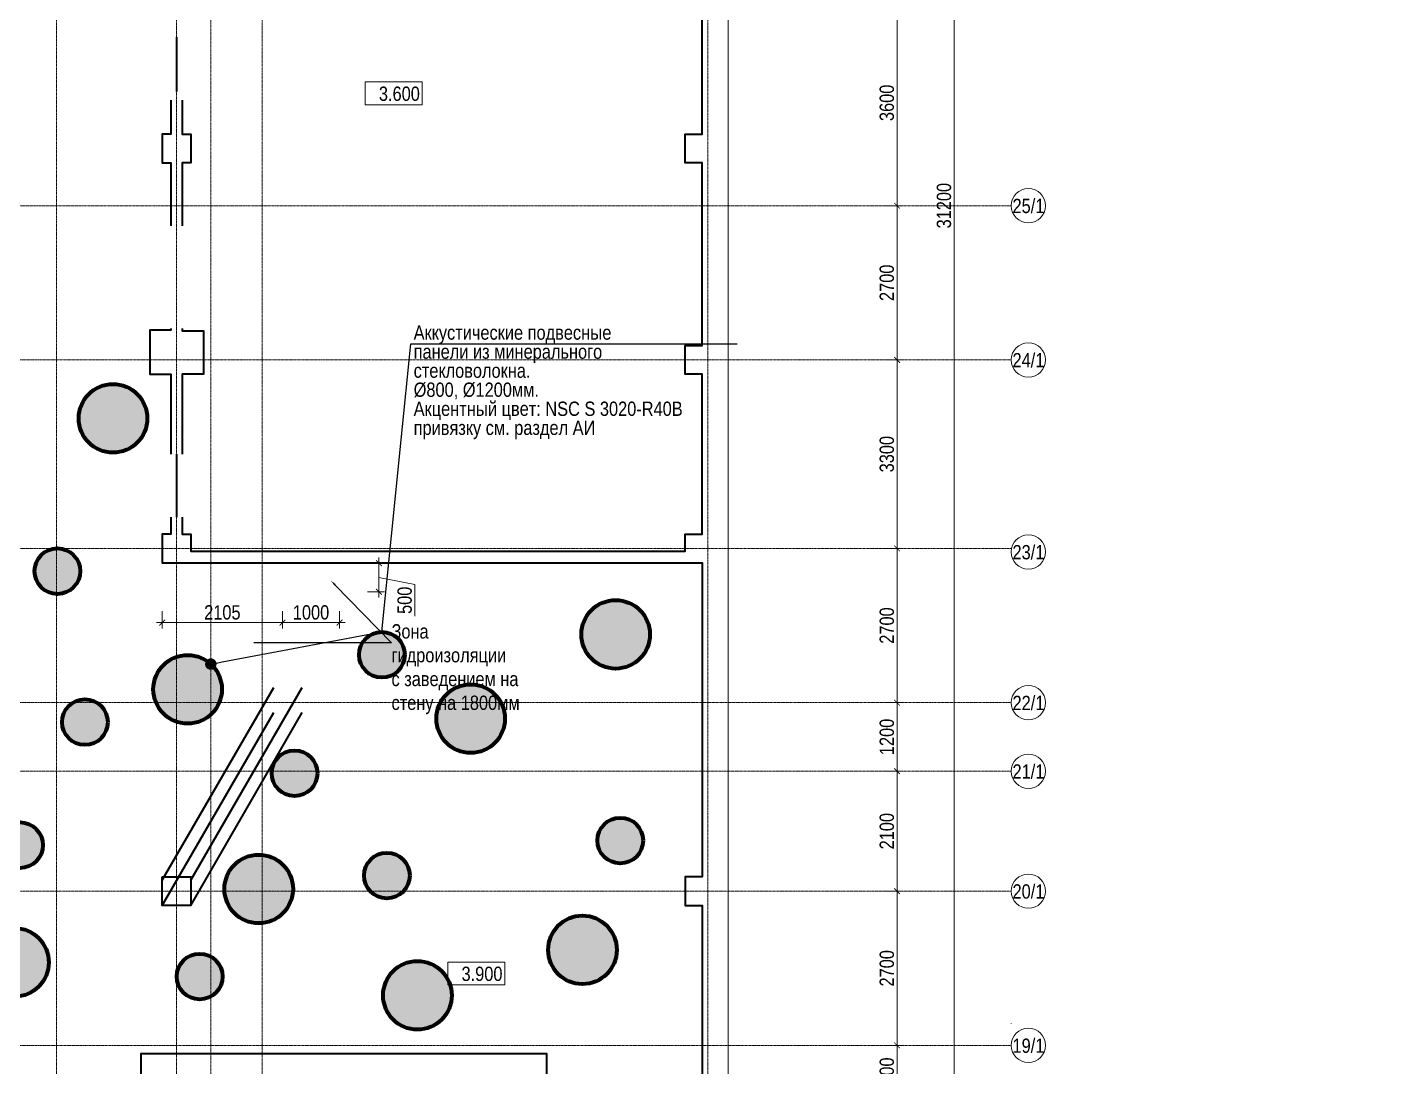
# Model space of a CAD drawing. Header units: millimetres. Extents: x -328335 to 1460319, y -208171 to 164069.
# Drawn here: x 102686 to 126465, y 69825 to 88025 of the extents above; entities that cross this region are included whole.
import ezdxf
from ezdxf import colors
from ezdxf.entities.mleader import LeaderData, LeaderLine
from ezdxf.enums import TextEntityAlignment as Align
from ezdxf.math import Vec2, Vec3

# ---------------------------------------------------------------- set-up
doc = ezdxf.new("R2010")
doc.units = ezdxf.units.MM
doc.header["$LTSCALE"] = 0.5
doc.linetypes.add('CENTER', pattern=[50.8, 31.75, -6.35, 6.35, -6.35])
doc.linetypes.add('DASHED', pattern=[19.05, 12.7, -6.35])
doc.layers.get('Defpoints').update_dxf_attribs({"color": 140})
for name, color, linetype, lineweight in [('АИ_Плинтус', 3, 'Continuous', 9), ('АИ_Полы', 1, 'Continuous', 9), ('АИ_Полы_размеры', 7, 'Continuous', 5), ('АР6_потолок_отм', 5, 'Continuous', 5), ('АЦ_Бафы', 8, 'Continuous', 0), ('АЦ_Выноски', 7, 'Continuous', 5), ('АЦ_Стены', 8, 'Continuous', 70), ('РД_Оси_размер', 8, 'Continuous', 0)]:
    doc.layers.add(name, color=color, linetype=linetype, lineweight=lineweight)
doc.layers.add('АИ_Т_Профиль', color=2, linetype='Continuous', lineweight=40, true_color=0xffff00)
doc.layers.add('РД_Оси_100', color=7, linetype='Continuous', lineweight=0, true_color=0x525252)
doc.layers.add('АР6_Г_профиль плитки', color=220, linetype='Continuous', lineweight=35, plot=False)
doc.layers.add('АР_Делит', color=120, linetype='Continuous', lineweight=0, plot=False)
doc.styles.add('Arial_Narrow_08', font='ARIALN.TTF', dxfattribs={"width": 0.8})
doc.styles.add('style1', font='ARIALN.TTF')
doc.styles.add('ккк', font='isocpeur.ttf', dxfattribs={"width": 0.85, "oblique": 15})
doc.dimstyles.new('Dim100_ареал', dxfattribs={"dimscale": 100, "dimtxt": 2.5, "dimasz": 1, "dimexe": 1, "dimexo": 1, "dimgap": 0.5, "dimtad": 1, "dimzin": 12, "dimdsep": 46, "dimtxsty": 'style1', "dimblk": 'ARCHTICK', "dimcen": 1, "dimdle": 1, "dimaunit": 1, "dimadec": 0, "dimazin": 3, "dimtfac": 1, "dimtmove": 1, "dimatfit": 3, "dimldrblk": 'OPEN30', "dimfxl": 2, "dimfxlon": 1, "dimtolj": 1, "dimtzin": 0, "dimlwd": 5, "dimlwe": 5, "dimarcsym": 0})

# ---------------------------------------------------------------- blocks, each defined once
blk = doc.blocks.new('A-iden')
at = {"linetype": 'Continuous', "lineweight": 5}
blk.add_circle((0, -4), 3, dxfattribs=at)
at = {"color": 0, "linetype": 'Continuous', "lineweight": 20, "style": 'ккк', "width": 0.85}
blk.add_attdef('ID', text='', height=4, dxfattribs=at).set_placement((0.31, -3.85), align=Align.MIDDLE_CENTER)
blk = doc.blocks.new('_ArchTick')
at = {"color": 0, "linetype": 'ByBlock', "const_width": 0.15}
blk.add_lwpolyline([(-0.5, -0.5), (0.5, 0.5)], dxfattribs=at)
blk = doc.blocks.new('*D325')
at = {"layer": 'Defpoints', "color": 0, "transparency": 16777216}
for p in [(116910, 70200), (117910, 70200), (116910, 69300)]:
    blk.add_point(p, dxfattribs=at)
at = {"layer": 'РД_Оси_размер', "color": 0, "lineweight": 5, "transparency": 16777216}
for p, q in [((117710, 70200), (118010, 70200)), ((117910, 69200), (117910, 70300)), ((117710, 69300), (118010, 69300))]:
    blk.add_line(p, q, dxfattribs=at)
at = {"layer": 'РД_Оси_размер', "color": 0, "lineweight": 5, "transparency": 16777216, "xscale": 100, "yscale": 100, "zscale": 100}
for p, rotation in [((117910, 70200), 90), ((117910, 69300), 270)]:
    blk.add_blockref('_ArchTick', p, dxfattribs=dict(at, rotation=rotation))
at = {"layer": 'РД_Оси_размер', "color": 0, "transparency": 16777216, "insert": (117732, 69750), "char_height": 250, "attachment_point": 5, "rotation": 90, "style": 'style1'}
blk.add_mtext('\\A1;900', dxfattribs=at)
blk = doc.blocks.new('_Open30')
at = {"color": 0, "linetype": 'ByBlock', "lineweight": -2}
for p, q in [((-1, 0.27), (0, 0)), ((0, 0), (-1, -0.27)), ((0, 0), (-1, 0))]:
    blk.add_line(p, q, dxfattribs=at)
blk = doc.blocks.new('*D326')
at = {"layer": 'Defpoints', "color": 0, "transparency": 16777216}
for p in [(116910, 72900), (117910, 72900), (116910, 70200)]:
    blk.add_point(p, dxfattribs=at)
at = {"layer": 'РД_Оси_размер', "color": 0, "lineweight": 5, "transparency": 16777216}
for p, q in [((117710, 72900), (118010, 72900)), ((117910, 70100), (117910, 73000)), ((117710, 70200), (118010, 70200))]:
    blk.add_line(p, q, dxfattribs=at)
at = {"layer": 'РД_Оси_размер', "color": 0, "lineweight": 5, "transparency": 16777216, "xscale": 100, "yscale": 100, "zscale": 100}
for p, rotation in [((117910, 72900), 90), ((117910, 70200), 270)]:
    blk.add_blockref('_ArchTick', p, dxfattribs=dict(at, rotation=rotation))
at = {"layer": 'РД_Оси_размер', "color": 0, "transparency": 16777216, "insert": (117732, 71550), "char_height": 250, "attachment_point": 5, "rotation": 90, "style": 'style1'}
blk.add_mtext('\\A1;2700', dxfattribs=at)
blk = doc.blocks.new('*D327')
at = {"layer": 'Defpoints', "color": 0, "transparency": 16777216}
for p in [(116910, 75000), (117910, 75000), (116910, 72900)]:
    blk.add_point(p, dxfattribs=at)
at = {"layer": 'РД_Оси_размер', "color": 0, "lineweight": 5, "transparency": 16777216}
for p, q in [((117710, 75000), (118010, 75000)), ((117910, 72800), (117910, 75100)), ((117710, 72900), (118010, 72900))]:
    blk.add_line(p, q, dxfattribs=at)
at = {"layer": 'РД_Оси_размер', "color": 0, "lineweight": 5, "transparency": 16777216, "xscale": 100, "yscale": 100, "zscale": 100}
for p, rotation in [((117910, 75000), 90), ((117910, 72900), 270)]:
    blk.add_blockref('_ArchTick', p, dxfattribs=dict(at, rotation=rotation))
at = {"layer": 'РД_Оси_размер', "color": 0, "transparency": 16777216, "insert": (117732, 73950), "char_height": 250, "attachment_point": 5, "rotation": 90, "style": 'style1'}
blk.add_mtext('\\A1;2100', dxfattribs=at)
blk = doc.blocks.new('*D328')
at = {"layer": 'Defpoints', "color": 0, "transparency": 16777216}
for p in [(116910, 76200), (117910, 76200), (116910, 75000)]:
    blk.add_point(p, dxfattribs=at)
at = {"layer": 'РД_Оси_размер', "color": 0, "lineweight": 5, "transparency": 16777216}
for p, q in [((117710, 76200), (118010, 76200)), ((117910, 74900), (117910, 76300)), ((117710, 75000), (118010, 75000))]:
    blk.add_line(p, q, dxfattribs=at)
at = {"layer": 'РД_Оси_размер', "color": 0, "lineweight": 5, "transparency": 16777216, "xscale": 100, "yscale": 100, "zscale": 100}
for p, rotation in [((117910, 76200), 90), ((117910, 75000), 270)]:
    blk.add_blockref('_ArchTick', p, dxfattribs=dict(at, rotation=rotation))
at = {"layer": 'РД_Оси_размер', "color": 0, "transparency": 16777216, "insert": (117732, 75600), "char_height": 250, "attachment_point": 5, "rotation": 90, "style": 'style1'}
blk.add_mtext('\\A1;1200', dxfattribs=at)
blk = doc.blocks.new('*D329')
at = {"layer": 'Defpoints', "color": 0, "transparency": 16777216}
for p in [(116910, 78900), (117910, 78900), (116910, 76200)]:
    blk.add_point(p, dxfattribs=at)
at = {"layer": 'РД_Оси_размер', "color": 0, "lineweight": 5, "transparency": 16777216}
for p, q in [((117910, 76100), (117910, 79000)), ((117710, 78900), (118010, 78900)), ((117710, 76200), (118010, 76200))]:
    blk.add_line(p, q, dxfattribs=at)
at = {"layer": 'РД_Оси_размер', "color": 0, "lineweight": 5, "transparency": 16777216, "xscale": 100, "yscale": 100, "zscale": 100}
for p, rotation in [((117910, 78900), 90), ((117910, 76200), 270)]:
    blk.add_blockref('_ArchTick', p, dxfattribs=dict(at, rotation=rotation))
at = {"layer": 'РД_Оси_размер', "color": 0, "transparency": 16777216, "insert": (117732, 77550), "char_height": 250, "attachment_point": 5, "rotation": 90, "style": 'style1'}
blk.add_mtext('\\A1;2700', dxfattribs=at)
blk = doc.blocks.new('*D330')
at = {"layer": 'Defpoints', "color": 0, "transparency": 16777216}
for p in [(116910, 82200), (117910, 82200), (116910, 78900)]:
    blk.add_point(p, dxfattribs=at)
at = {"layer": 'РД_Оси_размер', "color": 0, "lineweight": 5, "transparency": 16777216}
for p, q in [((117910, 78800), (117910, 82300)), ((117710, 82200), (118010, 82200)), ((117710, 78900), (118010, 78900))]:
    blk.add_line(p, q, dxfattribs=at)
at = {"layer": 'РД_Оси_размер', "color": 0, "lineweight": 5, "transparency": 16777216, "xscale": 100, "yscale": 100, "zscale": 100}
for p, rotation in [((117910, 82200), 90), ((117910, 78900), 270)]:
    blk.add_blockref('_ArchTick', p, dxfattribs=dict(at, rotation=rotation))
at = {"layer": 'РД_Оси_размер', "color": 0, "transparency": 16777216, "insert": (117732, 80550), "char_height": 250, "attachment_point": 5, "rotation": 90, "style": 'style1'}
blk.add_mtext('\\A1;3300', dxfattribs=at)
blk = doc.blocks.new('*D331')
at = {"layer": 'Defpoints', "color": 0, "transparency": 16777216}
for p in [(116910, 84900), (117910, 84900), (116910, 82200)]:
    blk.add_point(p, dxfattribs=at)
at = {"layer": 'РД_Оси_размер', "color": 0, "lineweight": 5, "transparency": 16777216}
for p, q in [((117710, 84900), (118010, 84900)), ((117910, 82100), (117910, 85000)), ((117710, 82200), (118010, 82200))]:
    blk.add_line(p, q, dxfattribs=at)
at = {"layer": 'РД_Оси_размер', "color": 0, "lineweight": 5, "transparency": 16777216, "xscale": 100, "yscale": 100, "zscale": 100}
for p, rotation in [((117910, 84900), 90), ((117910, 82200), 270)]:
    blk.add_blockref('_ArchTick', p, dxfattribs=dict(at, rotation=rotation))
at = {"layer": 'РД_Оси_размер', "color": 0, "transparency": 16777216, "insert": (117732, 83550), "char_height": 250, "attachment_point": 5, "rotation": 90, "style": 'style1'}
blk.add_mtext('\\A1;2700', dxfattribs=at)
blk = doc.blocks.new('*D332')
at = {"layer": 'Defpoints', "color": 0, "transparency": 16777216}
for p in [(116910, 88500), (117910, 88500), (116910, 84900)]:
    blk.add_point(p, dxfattribs=at)
at = {"layer": 'РД_Оси_размер', "color": 0, "lineweight": 5, "transparency": 16777216}
for p, q in [((117710, 88500), (118010, 88500)), ((117910, 84800), (117910, 88600)), ((117710, 84900), (118010, 84900))]:
    blk.add_line(p, q, dxfattribs=at)
at = {"layer": 'РД_Оси_размер', "color": 0, "lineweight": 5, "transparency": 16777216, "xscale": 100, "yscale": 100, "zscale": 100}
for p, rotation in [((117910, 88500), 90), ((117910, 84900), 270)]:
    blk.add_blockref('_ArchTick', p, dxfattribs=dict(at, rotation=rotation))
at = {"layer": 'РД_Оси_размер', "color": 0, "transparency": 16777216, "insert": (117732, 86700), "char_height": 250, "attachment_point": 5, "rotation": 90, "style": 'style1'}
blk.add_mtext('\\A1;3600', dxfattribs=at)
blk = doc.blocks.new('*D45')
at = {"layer": 'Defpoints', "color": 0, "transparency": 16777216}
for p in [(114955, 100500), (118910, 100500), (116910, 69300)]:
    blk.add_point(p, dxfattribs=at)
at = {"layer": 'РД_Оси_размер', "color": 0, "lineweight": 5, "transparency": 16777216}
for p, q in [((118910, 69200), (118910, 100600)), ((118710, 100500), (119010, 100500)), ((118710, 69300), (119010, 69300))]:
    blk.add_line(p, q, dxfattribs=at)
at = {"layer": 'РД_Оси_размер', "color": 0, "lineweight": 5, "transparency": 16777216, "xscale": 100, "yscale": 100, "zscale": 100}
for p, rotation in [((118910, 100500), 90), ((118910, 69300), 270)]:
    blk.add_blockref('_ArchTick', p, dxfattribs=dict(at, rotation=rotation))
at = {"layer": 'РД_Оси_размер', "color": 0, "transparency": 16777216, "insert": (118732, 84900), "char_height": 250, "attachment_point": 5, "rotation": 90, "style": 'style1'}
blk.add_mtext('\\A1;31200', dxfattribs=at)
blk = doc.blocks.new('Отметка_план')
at = {"color": 7, "lineweight": 5}
blk.add_lwpolyline([(0, 0), (10, 0), (10, 4), (0, 4)], close=True, dxfattribs=at)
at = {"style": 'Arial_Narrow_08', "width": 0.8}
blk.add_attdef('OTMG', text='', height=2.5, dxfattribs=at).set_placement((9.06, 0.7), align=Align.RIGHT)
blk = doc.blocks.new('*D163')
at = {"layer": 'Defpoints', "color": 0, "transparency": 16777216}
for p in [(107154, 78142), (108154, 78142), (108154, 77601)]:
    blk.add_point(p, dxfattribs=at)
at = {"layer": 'АИ_Полы_размеры', "color": 0, "lineweight": 5, "transparency": 16777216}
for p, q in [((107154, 77801), (107154, 77501)), ((108154, 77801), (108154, 77501)), ((107054, 77601), (108254, 77601))]:
    blk.add_line(p, q, dxfattribs=at)
at = {"layer": 'АИ_Полы_размеры', "color": 0, "lineweight": 5, "transparency": 16777216, "xscale": 100, "yscale": 100, "zscale": 100, "rotation": 180}
blk.add_blockref('_ArchTick', (107154, 77601), dxfattribs=at)
at = {"layer": 'АИ_Полы_размеры', "color": 0, "lineweight": 5, "transparency": 16777216, "xscale": 100, "yscale": 100, "zscale": 100}
blk.add_blockref('_ArchTick', (108154, 77601), dxfattribs=at)
at = {"layer": 'АИ_Полы_размеры', "color": 0, "transparency": 16777216, "insert": (107654, 77779), "char_height": 250, "attachment_point": 5, "style": 'style1'}
blk.add_mtext('\\A1;1000', dxfattribs=at)
blk = doc.blocks.new('*D164')
at = {"layer": 'Defpoints', "color": 0, "transparency": 16777216}
for p in [(108154, 78642), (108842, 78642), (108154, 78142)]:
    blk.add_point(p, dxfattribs=at)
at = {"layer": 'АИ_Полы_размеры', "color": 0, "lineweight": 5, "transparency": 16777216}
for p, q in [((108842, 78042), (108842, 78742)), ((108642, 78642), (108942, 78642)), ((108842, 78392), (109471, 78268)), ((109471, 78268), (109471, 77716)), ((108642, 78142), (108942, 78142))]:
    blk.add_line(p, q, dxfattribs=at)
at = {"layer": 'АИ_Полы_размеры', "color": 0, "lineweight": 5, "transparency": 16777216, "xscale": 100, "yscale": 100, "zscale": 100}
for p, rotation in [((108842, 78642), 90), ((108842, 78142), 270)]:
    blk.add_blockref('_ArchTick', p, dxfattribs=dict(at, rotation=rotation))
at = {"layer": 'АИ_Полы_размеры', "color": 0, "transparency": 16777216, "insert": (109293, 77992), "char_height": 250, "attachment_point": 5, "rotation": 90, "style": 'style1'}
blk.add_mtext('\\A1;500', dxfattribs=at)
blk = doc.blocks.new('*D165')
at = {"layer": 'Defpoints', "color": 0, "transparency": 16777216}
for p in [(105050, 78650), (107154, 78142), (105050, 77601)]:
    blk.add_point(p, dxfattribs=at)
at = {"layer": 'АИ_Полы_размеры', "color": 0, "lineweight": 5, "transparency": 16777216}
for p, q in [((105050, 77801), (105050, 77501)), ((107154, 77801), (107154, 77501)), ((107254, 77601), (104950, 77601))]:
    blk.add_line(p, q, dxfattribs=at)
at = {"layer": 'АИ_Полы_размеры', "color": 0, "lineweight": 5, "transparency": 16777216, "xscale": 100, "yscale": 100, "zscale": 100, "rotation": 180}
blk.add_blockref('_ArchTick', (105050, 77601), dxfattribs=at)
at = {"layer": 'АИ_Полы_размеры', "color": 0, "lineweight": 5, "transparency": 16777216, "xscale": 100, "yscale": 100, "zscale": 100}
blk.add_blockref('_ArchTick', (107154, 77601), dxfattribs=at)
at = {"layer": 'АИ_Полы_размеры', "color": 0, "transparency": 16777216, "insert": (106102, 77779), "char_height": 250, "attachment_point": 5, "style": 'style1'}
blk.add_mtext('\\A1;2105', dxfattribs=at)
blk = doc.blocks.new('_Dot')
at = {"color": 0, "linetype": 'ByBlock', "lineweight": -2}
blk.add_line((-0.5, 0), (-1, 0), dxfattribs=at)
at = {"color": 0, "linetype": 'ByBlock', "const_width": 0.5}
blk.add_lwpolyline([(-0.25, 0, 1), (0.25, 0, 1)], format="xyb", close=True, dxfattribs=at)
blk = doc.blocks.new('Баф_ф2_1200')
at = {"layer": 'АЦ_Стены', "true_color": 0x96435f}
h = blk.add_hatch(color=245, dxfattribs=at)
h.dxf.hatch_style = 1
h.paths.add_polyline_path([(600, 0, 1), (-600, 0, 1)])
at = {"layer": 'АЦ_Стены', "color": 245, "true_color": 0x96435f}
blk.add_circle((0, 0), 600, dxfattribs=at)
blk = doc.blocks.new('Баф_ф2_800')
at = {"layer": 'АЦ_Стены', "true_color": 0x96435f}
h = blk.add_hatch(color=245, dxfattribs=at)
h.dxf.hatch_style = 1
h.paths.add_polyline_path([(400, 0, 1), (-400, 0, 1)])
at = {"layer": 'АЦ_Стены', "color": 245, "true_color": 0x96435f}
blk.add_circle((0, 0), 400, dxfattribs=at)
blk = doc.blocks.new('СОШ_2200_АР_ОСИ_М100_28.05.24')
at = {"layer": 'АР_Делит', "color": 5, "linetype": 'DASHED'}
blk.add_lwpolyline([(114955, 135155), (114955, -355), (93595.036, -355), (93595.036, 13855), (94145, 13855), (94145, 68320), (66055, 68320), (66055, 13857.73), (83455, 13857.73), (83455, -355), (45245, -355), (45245, 13145), (44695, 13145), (44695, 26755), (45245, 26755), (45245, 68320), (20455, 68320), (20455, 26755), (27955, 26755), (27955, 13145), (-355, 13145), (-355, 100855), (37145, 100855), (37145, 129155)], dxfattribs=at)
at = {"layer": 'РД_Оси_100', "color": 8, "linetype": 'CENTER', "true_color": 0x808080}
for p, q in [((114600, -6155), (114600, 139938.679)), ((-5954.958, 84900), (119910, 84900)), ((119910, 82200), (-5954.958, 82200)), ((-5954.958, 78900), (119910, 78900)), ((119910, 76200), (-5954.958, 76200)), ((-5954.958, 75000), (119910, 75000)), ((89599.446, 72900), (119910, 72900))]:
    blk.add_line(p, q, dxfattribs=at)
for points in [[(103200, -6155), (103200, 139938.679)], [(105300, -6155), (105300, 139938.679)], [(105900, 139938.679), (105900, -6155)], [(106800, -6155), (106800, 139938.679)], [(119907.516, 70586.836), (119910, 70586.416)], [(119910, 70200), (-5954.958, 70200)]]:
    blk.add_lwpolyline(points, dxfattribs=at)
at = {"layer": 'РД_Оси_100', "color": 0}
ref = blk.add_blockref('A-iden', (120210, 85300), dxfattribs=dict(at, xscale=100, yscale=100, zscale=100))
ref.add_attrib('ID', '25/1', dxfattribs={"layer": '0', "linetype": 'Continuous', "height": 250, "style": 'style1'}).set_placement((120210, 84900), align=Align.MIDDLE)
ref = blk.add_blockref('A-iden', (120210, 82600), dxfattribs=dict(at, xscale=100, yscale=100, zscale=100))
ref.add_attrib('ID', '24/1', dxfattribs={"layer": '0', "linetype": 'Continuous', "height": 250, "style": 'style1'}).set_placement((120210, 82200), align=Align.MIDDLE)
ref = blk.add_blockref('A-iden', (120210, 79239.148), dxfattribs=dict(at, xscale=100, yscale=100, zscale=100))
ref.add_attrib('ID', '23/1', dxfattribs={"layer": '0', "linetype": 'Continuous', "height": 250, "style": 'style1'}).set_placement((120210, 78839.148), align=Align.MIDDLE)
ref = blk.add_blockref('A-iden', (120210, 76600), dxfattribs=dict(at, xscale=100, yscale=100, zscale=100))
ref.add_attrib('ID', '22/1', dxfattribs={"layer": '0', "linetype": 'Continuous', "height": 250, "style": 'style1'}).set_placement((120210, 76200), align=Align.MIDDLE)
ref = blk.add_blockref('A-iden', (120210, 75400), dxfattribs=dict(at, xscale=100, yscale=100, zscale=100))
ref.add_attrib('ID', '21/1', dxfattribs={"layer": '0', "linetype": 'Continuous', "height": 250, "style": 'style1'}).set_placement((120210, 75000), align=Align.MIDDLE)
ref = blk.add_blockref('A-iden', (120210, 73300), dxfattribs=dict(at, xscale=100, yscale=100, zscale=100))
ref.add_attrib('ID', '20/1', dxfattribs={"layer": '0', "linetype": 'Continuous', "height": 250, "style": 'style1'}).set_placement((120210, 72900), align=Align.MIDDLE)
ref = blk.add_blockref('A-iden', (120210, 70600), dxfattribs=dict(at, xscale=100, yscale=100, zscale=100))
ref.add_attrib('ID', '19/1', dxfattribs={"layer": '0', "linetype": 'Continuous', "height": 250, "style": 'style1'}).set_placement((120210, 70200), align=Align.MIDDLE)
at = {"layer": 'РД_Оси_размер'}
for base, p1, p2, picture, middle in [((118910, 100500), (116910, 69300), (114955, 100500), '*D45', (118732.357, 84900)), ((117910, 88500), (116910, 84900), (116910, 88500), '*D332', (117732.357, 86700)), ((117910, 84900), (116910, 82200), (116910, 84900), '*D331', (117732.357, 83550)), ((117910, 82200), (116910, 78900), (116910, 82200), '*D330', (117732.357, 80550)), ((117910, 78900), (116910, 76200), (116910, 78900), '*D329', (117732.357, 77550)), ((117910, 76200), (116910, 75000), (116910, 76200), '*D328', (117732.357, 75600)), ((117910, 75000), (116910, 72900), (116910, 75000), '*D327', (117732.357, 73950)), ((117910, 72900), (116910, 70200), (116910, 72900), '*D326', (117732.357, 71550)), ((117910, 70200), (116910, 69300), (116910, 70200), '*D325', (117732.357, 69750))]:
    dim = blk.add_linear_dim(base=base, p1=p1, p2=p2, angle=90, dimstyle='Dim100_ареал', dxfattribs=at)
    dim.commit()
    dim.dimension.update_dxf_attribs({"geometry": picture, "text_midpoint": middle})

msp = doc.modelspace()

# ---------------------------------------------------------------- linework, layer by layer
at = {"layer": 'АИ_Плинтус', "color": 24, "linetype": 'ByBlock', "lineweight": 35, "true_color": 0xa52900}
for points in [[(105400, 79450), (105400, 79150), (105550, 79150), (105550, 78850), (114200, 78850), (114200, 79150), (114500, 79150), (114500, 81950), (114200, 81950), (114200, 82450), (114500, 82450), (114500, 85650), (114200, 85650), (114200, 86150), (114500, 86150), (114500, 90550)], [(105400, 86750), (105400, 86150), (105550, 86150), (105550, 85650), (105400, 85650), (105400, 84550)], [(105400, 82750), (105400, 82710), (105770, 82710), (105770, 81950), (105400, 81950), (105400, 80550)]]:
    msp.add_lwpolyline(points, dxfattribs=at)
at = {"layer": 'АИ_Плинтус', "color": 160, "linetype": 'ByBlock', "lineweight": 35, "true_color": 0x003fff}
for points in [[(105200, 86750), (105200, 86150), (105050, 86150), (105050, 85650), (105200, 85650), (105200, 84550)], [(105200, 82750), (105200, 82720), (104830, 82720), (104830, 81950), (105200, 81950), (105200, 80550)], [(105200, 79450), (105200, 79150), (105050, 79150), (105050, 78650), (114500, 78650), (114500, 73150), (114200, 73150), (114200, 72650), (114500, 72650), (114500, 69400), (111780, 69400), (111780, 70050), (104673.856, 70050), (104673.856, 69400), (103982.173, 69400)]]:
    msp.add_lwpolyline(points, dxfattribs=at)
msp.add_lwpolyline([(105050, 73150), (105550, 73150), (105550, 72650), (105050, 72650)], close=True, dxfattribs=at)
at = {"layer": 'АИ_Т_Профиль', "linetype": 'ByBlock', "lineweight": 35}
for points in [[(105300, 87850), (105300, 86900)], [(105300, 80550), (105300, 79450)]]:
    msp.add_lwpolyline(points, dxfattribs=at)
at = {"layer": 'АР6_Г_профиль плитки'}
for points in [[(105050, 73090), (107000, 76467.499)], [(105550, 73090), (107500, 76467.499)], [(105050, 72650), (107000, 76027.499)], [(105550, 72650), (107500, 76027.499)]]:
    msp.add_lwpolyline(points, dxfattribs=at)

# ---------------------------------------------------------------- block references
at = {"layer": 'АР6_потолок_отм'}
ref = msp.add_blockref('Отметка_план', (108600.965, 86665.352), dxfattribs=dict(at, xscale=100, yscale=100, zscale=100))
ref.add_attrib('OTMG', '3.600', dxfattribs={"layer": '0', "color": 0, "height": 250, "style": 'style1'}).set_placement((109558.383, 86985.168), align=Align.TOP_RIGHT)
ref = msp.add_blockref('Отметка_план', (110047.276, 71258.386), dxfattribs=dict(at, xscale=100, yscale=100, zscale=100))
ref.add_attrib('OTMG', '3.900', dxfattribs={"layer": '0', "color": 0, "height": 250, "style": 'style1'}).set_placement((111004.694, 71578.203), align=Align.TOP_RIGHT)
at = {"layer": 'АЦ_Бафы'}
for name, p in [('Баф_ф2_1200', (104188.32, 81176.491)), ('Баф_ф2_800', (103215.481, 78502.054)), ('Баф_ф2_1200', (112985.051, 77394.766)), ('Баф_ф2_800', (108894.01, 77039.005)), ('Баф_ф2_1200', (105493.429, 76433.658)), ('Баф_ф2_1200', (110447.399, 75920.806)), ('Баф_ф2_800', (103695.972, 75859.833)), ('Баф_ф2_800', (107365.176, 74964.535)), ('Баф_ф2_800', (102560.545, 73705.226)), ('Баф_ф2_800', (113065.546, 73785.362)), ('Баф_ф2_1200', (106738.751, 72938.233)), ('Баф_ф2_800', (108981.372, 73173.94)), ('Баф_ф2_1200', (112404.691, 71871.975)), ('Баф_ф2_1200', (102463.716, 71654.042)), ('Баф_ф2_800', (105705.298, 71405.181)), ('Баф_ф2_1200', (109515.998, 71075.704))]:
    msp.add_blockref(name, p, dxfattribs=at)
at = {"layer": 'РД_Оси_100'}
msp.add_blockref('СОШ_2200_АР_ОСИ_М100_28.05.24', (0, 0), dxfattribs=at)

# ---------------------------------------------------------------- dimensions: what is measured, and where the dimension line sits
at = {"layer": 'АИ_Полы_размеры'}
dim = msp.add_linear_dim(base=(108841.901, 78641.737), p1=(108154.367, 78141.737), p2=(108154.367, 78641.737), angle=90, dimstyle='Dim100_ареал', dxfattribs=at)
dim.commit()
dim.dimension.update_dxf_attribs({"geometry": '*D164', "text_midpoint": (109470.758, 78217.933), "dimtype": 160})
dim = msp.add_linear_dim(base=(105050, 77600.877), p1=(107154.367, 78141.737), p2=(105050, 78650), text='2105', dimstyle='Dim100_ареал', dxfattribs=at)
dim.commit()
dim.dimension.update_dxf_attribs({"geometry": '*D165', "text_midpoint": (106102.184, 77778.52)})
dim = msp.add_linear_dim(base=(108154.367, 77600.877), p1=(107154.367, 78141.737), p2=(108154.367, 78141.737), dimstyle='Dim100_ареал', dxfattribs=at)
dim.commit()
dim.dimension.update_dxf_attribs({"geometry": '*D163', "text_midpoint": (107654.367, 77778.52)})

# ---------------------------------------------------------------- leaders
at = {"layer": 'АИ_Полы', "color": 7, "lineweight": 0}
ml = msp.add_multileader_mtext('Standard', dxfattribs=at)
ml.set_content('Зона гидроизоляции\\Pс заведением на стену на 1800мм', color=7, style='style1')
ml.set_leader_properties()
ml.build(insert=Vec2(0, 0))
ml.multileader.update_dxf_attribs({"text_left_attachment_type": 6, "text_right_attachment_type": 6, "dogleg_length": 0.36, "arrow_head_size": 100})
ctx = ml.context
ctx.base_point, ctx.char_height, ctx.arrow_head_size, ctx.landing_gap_size, ctx.plane_origin = Vec3(109062.577, 77249.672), 250, 100, 0, Vec3(181376.812, 58977.076)
ctx.left_attachment, ctx.right_attachment = 6, 6
notes = []
notes.append((ctx, [(0, (1, 1, 0), (109062.217, 77249.672), (1, 0), 0.36, [(1, [(108002.025, 78335.271)], 0, [])])]))
ctx.mtext.insert, ctx.mtext.rotation, ctx.mtext.width, ctx.mtext.defined_height, ctx.mtext.flow_direction = Vec3(109062.577, 77573.172), 6.283185307, 2384.53574, 799.326, 5
at = {"layer": 'АЦ_Выноски'}
ml = msp.add_multileader_mtext('Standard', dxfattribs=at)
ml.set_content('Аккустические \\Pподвесные панели\\PПТБ-3 \\Pиз минерального \\Pстекловолокна. \\PRAL 9003\\P1200х600 мм\\P\\pxa0.66667;Потолок RAL 7044', color=256, style='style1')
ml.set_leader_properties(color=256)
ml.set_arrow_properties(name='DOT')
ml.build(insert=Vec2(0, 0))
ml.multileader.update_dxf_attribs({"has_dogleg": 0, "text_left_attachment_type": 6, "text_right_attachment_type": 6, "arrow_head_size": 100, "scale": 100})
ctx = ml.context
ctx.base_point, ctx.scale, ctx.char_height, ctx.arrow_head_size, ctx.landing_gap_size, ctx.plane_origin, ctx.plane_x_axis, ctx.plane_y_axis = Vec3(13691.116, 81918.082), 100, 250, 100, 50, Vec3(-22609.58, 75519.754), Vec3(1, 0.00000001), Vec3(-0.00000001, 1)
ctx.left_attachment, ctx.right_attachment = 6, 6
notes.append((ctx, [(1, (1, 1, 0), (12891.116, 81918.082), (1, 0.00000001), 800, [(3, [(10800, 77221.325), (9600, 79341.128), (8400, 84937.701), (7200, 83399.999)], 0, [])])]))
ctx.mtext.insert, ctx.mtext.text_direction, ctx.mtext.rotation, ctx.mtext.width, ctx.mtext.line_spacing_factor, ctx.mtext.flow_direction = Vec3(13741.116, 82218.082), Vec3(1, 0.00000001), 0.00000001, 11047.033, 0.8, 5
ml = msp.add_multileader_mtext('Standard', dxfattribs=at)
ml.set_content('\\pxa0.66667;Аккустические подвесные \\Pпанели из минерального \\Pстекловолокна. \\P\\pa0.25;%%C800, %%C1200мм.\\P\\pa0.66667;Акцентный цвет: {\\C240;\\c2367469;NSC S 3020-R40B\\Pпривязку см. раздел АИ}', color=256, style='style1')
ml.set_leader_properties(color=256)
ml.set_arrow_properties(name='DOT')
ml.build(insert=Vec2(0, 0))
ml.multileader.update_dxf_attribs({"has_dogleg": 0, "text_left_attachment_type": 6, "text_right_attachment_type": 6, "arrow_head_size": 200, "scale": 100})
ctx = ml.context
ctx.base_point, ctx.scale, ctx.char_height, ctx.arrow_head_size, ctx.landing_gap_size, ctx.plane_origin, ctx.plane_x_axis, ctx.plane_y_axis = Vec3(109399.962, 82480.485), 100, 250, 200, 50, Vec3(116977.949, 89096.481), Vec3(1, 0.00000001), Vec3(-0.00000001, 1)
ctx.left_attachment, ctx.right_attachment = 6, 6
notes.append((ctx, [(1, (1, 1, 0), (108599.962, 82480.485), (1, 0.00000001), 800, [(1, [(105900, 76874.906), (108894.01, 77439.005)], 0, [])])]))
ctx.mtext.insert, ctx.mtext.text_direction, ctx.mtext.rotation, ctx.mtext.width, ctx.mtext.line_spacing_factor, ctx.mtext.flow_direction = Vec3(109449.962, 82803.984), Vec3(1, 0.00000001), 0.00000001, 11047.033, 0.8, 5
for ctx, leaders in notes:
    for number, flags, end, landing, length, lines in leaders:
        leader = LeaderData()
        leader.index, (leader.has_last_leader_line, leader.has_dogleg_vector, leader.attachment_direction) = number, flags
        leader.last_leader_point, leader.dogleg_vector, leader.dogleg_length = Vec3(end), Vec3(landing), length
        for number, points, colour, breaks in lines:
            line = LeaderLine()
            line.index, line.vertices, line.color, line.breaks = number, Vec3.list(points), colors.encode_raw_color(colour), breaks
            leader.lines.append(line)
        ctx.leaders.append(leader)

doc.saveas('drawing.dxf')
